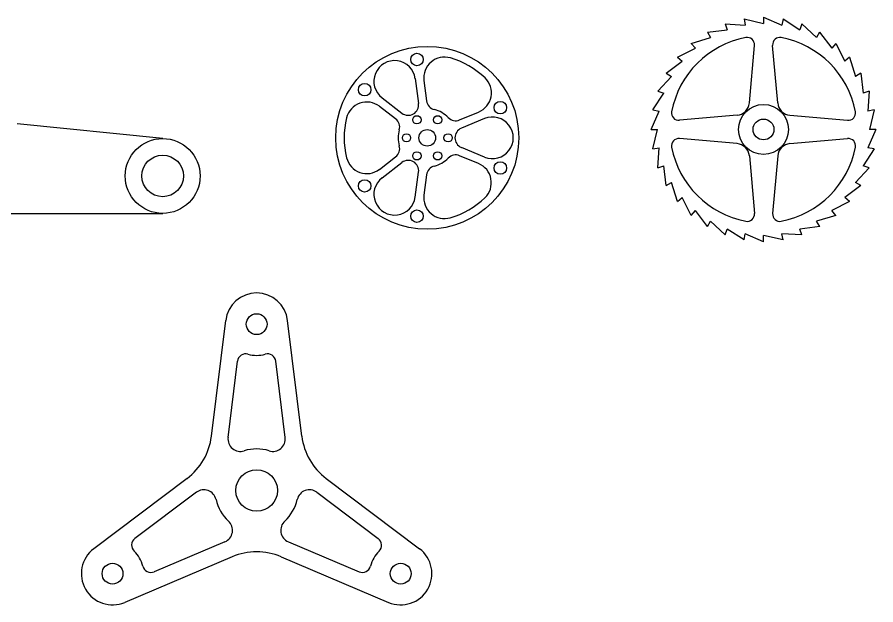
# Model space of a CAD drawing. Header units: inches. Extents: x -27 to 635, y -274 to 80.
# Drawn here: x 222.1 to 634.9, y -274.2 to 8.5 of the extents above; entities that cross this region are included whole.
import ezdxf

# ---------------------------------------------------------------- set-up
doc = ezdxf.new("R2010")
doc.units = ezdxf.units.IN
doc.header["$MEASUREMENT"] = 0

# ---------------------------------------------------------------- blocks, each defined once
blk = doc.blocks.new('*U4')
blk.add_circle((0, 0), 2)
blk = doc.blocks.new('*U5')
at = {"color": 0, "linetype": 'ByBlock', "lineweight": -2, "transparency": 16777216}
for p, rotation in [((21.51, 19.19), 120), ((31.51, 19.19), 59.99999999999999), ((16.51, 10.53), 180), ((21.51, 1.87), 239.9999999999999), ((31.51, 1.87), 299.9999999999999)]:
    blk.add_blockref('*U4', p, dxfattribs=dict(at, rotation=rotation))
blk.add_blockref('*U4', (36.51, 10.53), dxfattribs=at)
blk = doc.blocks.new('*U6')
for centre in [(0, 14.54), (0, -14.54)]:
    blk.add_circle(centre, 3)
blk = doc.blocks.new('*U7')
at = {"color": 0, "linetype": 'ByBlock', "lineweight": -2, "transparency": 16777216}
for p, rotation in [((8.95, 40.94), 120), ((8.95, -19.87), 239.9999999999999)]:
    blk.add_blockref('*U6', p, dxfattribs=dict(at, rotation=rotation))
blk.add_blockref('*U6', (61.62, 10.53), dxfattribs=at)
blk = doc.blocks.new('*U8')
for p, q in [((-21.44, 13.11), (-20.16, 3.36)), ((-4.28, -5.81), (4.8, -2.04)), ((7.7, -5.17), (-3.45, -9.79)), ((7.7, -23.65), (-3.45, -19.03))]:
    blk.add_line(p, q)
for centre, radius, start, end in [((-11.52, 14.41), 10, 73.9218, 187.5), ((-19.83, -14.41), 40, 46.0782, 73.9218), ((0.98, 7.2), 10, 292.5, 46.0782), ((-15.2, 4.01), 5, 187.5, 255.8817), ((-19.83, -14.41), 14, 44.1183, 75.8817), ((-6.19, -1.19), 5, 224.1183, 292.5), ((11.52, -14.41), 10, 247.5, 112.5), ((-1.54, -14.41), 5, 112.5, 247.5)]:
    blk.add_arc(centre, radius, start, end)
blk = doc.blocks.new('*U9')
at = {"color": 0, "linetype": 'ByBlock', "lineweight": -2, "transparency": 16777216}
for p, rotation in [((4.11, 20.5), 120), ((29.07, -13.85), 240)]:
    blk.add_blockref('*U8', p, dxfattribs=dict(at, rotation=rotation))
blk.add_blockref('*U8', (46.34, 24.95), dxfattribs=at)
blk = doc.blocks.new('*U12')
for p, q in [((-17.5, -11.59), (-19.93, 16.13)), ((-11.59, -17.5), (16.13, -19.93))]:
    blk.add_line(p, q)
for centre, radius, start, end in [((-16.44, 16.44), 3.5, 79.0685, 185), ((-24.31, -24.31), 45, 10.9315, 79.0685), ((-11.02, -11.02), 6.5, 185, 265), ((16.44, -16.44), 3.5, 265, 10.9315)]:
    blk.add_arc(centre, radius, start, end)
blk = doc.blocks.new('*U13')
at = {"color": 0, "linetype": 'ByBlock', "lineweight": -2, "transparency": 16777216}
for p, rotation in [((1.99, 35.55), 90.00000000000001), ((1.99, -13.07), 180), ((50.61, -13.07), 270)]:
    blk.add_blockref('*U12', p, dxfattribs=dict(at, rotation=rotation))
blk.add_blockref('*U12', (50.61, 35.55), dxfattribs=at)
blk = doc.blocks.new('*U14')
for q in [(-1.48, 4.17), (-0.7, -4.69)]:
    blk.add_line((1.48, 4.69), q)
blk = doc.blocks.new('*U15')
at = {"color": 0, "linetype": 'ByBlock', "lineweight": -2, "transparency": 16777216}
for p, rotation in [((12.71, 61.34), 99.99999999999943), ((21.61, 62.94), 89.9999999999995), ((30.66, 62.97), 79.99999999999953), ((39.58, 61.43), 69.99999999999956), ((48.09, 58.36), 59.99999999999962), ((4.21, 58.22), 109.9999999999993), ((55.94, 53.86), 49.99999999999965), ((-3.61, 53.67), 119.9999999999992), ((-10.52, 47.83), 129.9999999999992), ((62.89, 48.06), 39.99999999999967), ((-16.32, 40.88), 139.9999999999992), ((68.73, 41.15), 29.99999999999978), ((-20.82, 33.03), 149.9999999999992), ((73.28, 33.33), 19.99999999999982), ((-23.89, 24.52), 159.9999999999991), ((76.4, 24.83), 9.999999999999902), ((-25.43, 15.6), 169.9999999999991), ((-25.4, 6.55), 180), ((78.03, 6.88), 349.9999999999983), ((-23.8, -2.36), 189.9999999999989), ((76.49, -2.04), 339.9999999999984), ((-20.68, -10.85), 199.9999999999989), ((73.42, -10.55), 329.9999999999985), ((-16.13, -18.67), 209.9999999999989), ((68.92, -18.4), 319.9999999999985), ((-10.29, -25.59), 219.9999999999988), ((63.13, -25.36), 309.9999999999985), ((-3.34, -31.38), 229.9999999999988), ((56.21, -31.19), 299.9999999999985), ((4.51, -35.88), 239.9999999999987), ((48.39, -35.74), 289.9999999999985), ((13.02, -38.95), 249.9999999999987), ((39.9, -38.87), 279.9999999999984), ((21.94, -40.49), 259.9999999999986), ((30.99, -40.46), 269.9999999999985)]:
    blk.add_blockref('*U14', p, dxfattribs=dict(at, rotation=rotation))
blk.add_blockref('*U14', (78, 15.93), dxfattribs=at)

msp = doc.modelspace()

# ---------------------------------------------------------------- linework, layer by layer
for p, q in [((292.035, -49.906), (222.075, -42.81)), ((192.035, -85.906), (292.035, -85.906)), ((315.481, -193.126), (322.326, -137.381)), ((358.947, -193.126), (352.102, -137.381)), ((323.474, -193.67), (327.979, -156.977)), ((350.953, -193.67), (346.448, -156.977)), ((303.759, -213.429), (258.904, -247.229)), ((370.669, -213.429), (415.523, -247.229)), ((308.227, -220.079), (278.703, -242.327)), ((366.201, -220.079), (395.725, -242.327)), ((321.966, -243.877), (287.937, -258.321)), ((352.461, -243.877), (386.49, -258.321)), ((325.492, -251.071), (273.793, -273.016)), ((348.936, -251.071), (400.635, -273.016))]:
    msp.add_line(p, q)
for centre, radius in [((419.269, -49.571), 44), ((580.931, -45.531), 12), ((580.931, -45.531), 5), ((419.269, -49.571), 4), ((292.035, -67.906), 18), ((292.035, -67.906), 10), ((337.214, -139.209), 5), ((337.214, -219.209), 10), ((267.932, -259.209), 5), ((406.496, -259.209), 5)]:
    msp.add_circle(centre, radius)
for centre, radius, start, end in [((337.214, -139.209), 15, 7, 173), ((331.95, -157.465), 4, 73.91528, 173), ((337.214, -139.209), 15, 253.91528, 286.08472), ((342.478, -157.465), 4, 7, 106.08472), ((285.705, -189.47), 30, 307, 353), ((329.429, -194.401), 6, 173, 287.42137), ((344.998, -194.401), 6, 252.57863, 7), ((388.723, -189.47), 30, 187, 233), ((337.214, -219.209), 20, 72.57863, 107.42137), ((311.838, -224.871), 6, 12.57863, 127), ((362.59, -224.871), 6, 53, 167.42137), ((337.214, -219.209), 20, 192.57863, 227.42137), ((337.214, -219.209), 20, 312.57863, 347.42137), ((319.622, -238.354), 6, 293, 47.42137), ((354.805, -238.354), 6, 132.57863, 247), ((281.11, -245.522), 4, 127, 226.08472), ((393.317, -245.522), 4, 313.91528, 53), ((267.932, -259.209), 15, 127, 293), ((406.496, -259.209), 15, 247, 53), ((267.932, -259.209), 15, 13.91528, 46.08472), ((337.214, -278.686), 30, 67, 113), ((406.496, -259.209), 15, 133.91528, 166.08472), ((286.374, -254.639), 4, 193.91528, 293), ((388.053, -254.639), 4, 247, 346.08472)]:
    msp.add_arc(centre, radius, start, end)

# ---------------------------------------------------------------- block references
for name, p in [('*U15', (554.63, -56.769)), ('*U13', (554.63, -56.769)), ('*U7', (392.761, -60.104)), ('*U9', (392.761, -60.104)), ('*U5', (392.761, -60.104))]:
    msp.add_blockref(name, p)

doc.saveas('drawing.dxf')
